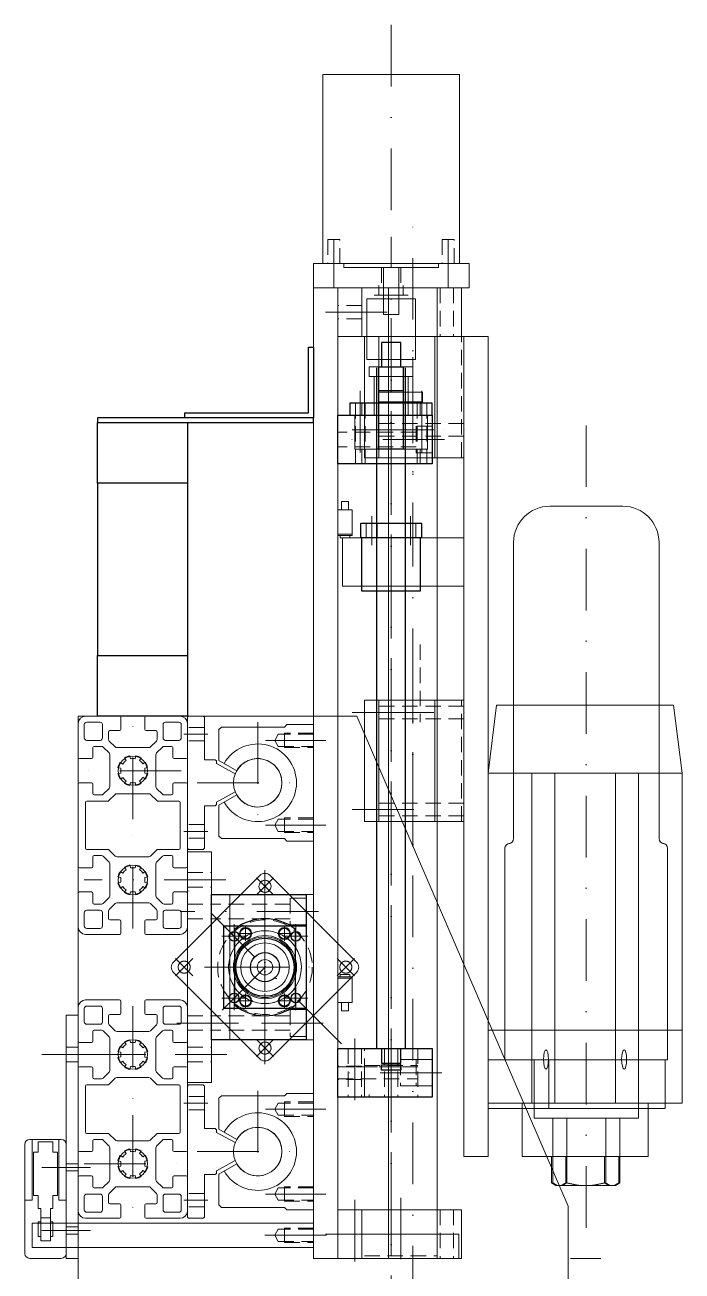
# Model space of a CAD drawing. Header units: millimetres. Extents: x -538 to 5863, y -404 to 2062.
# Drawn here: x 944 to 1215, y 1548 to 2062 of the extents above; entities that cross this region are included whole.
import ezdxf

# ---------------------------------------------------------------- set-up
doc = ezdxf.new("R2010")
doc.units = ezdxf.units.MM
doc.linetypes.add('DASHDOTX2', pattern=[50.8, 25.4, -12.7, 0, -12.7])
doc.linetypes.add('DASHED2', pattern=[9.525, 6.35, -3.175])
doc.layers.get('0').update_dxf_attribs({"linetype": 'CONTINUOUS', "lineweight": 0, "true_color": 0xffffff})
for name, color, linetype, lineweight, true_color in [('ACCOUPLEMENT', 8, 'CONTINUOUS', 0, 0x7f7f7f), ('ALU_CURSEUR_X', 7, 'CONTINUOUS', 0, 0x000000), ('ALU_CURSEUR_Z', 7, 'CONTINUOUS', 0, 0x000000), ('ALU_SUP_PAL', 7, 'CONTINUOUS', 0, 0x000000), ('ALU_X_A', 7, 'CONTINUOUS', 0, 0x000000), ('ALU_X_B', 7, 'CONTINUOUS', 0, 0x000000), ('ALU_Y', 7, 'CONTINUOUS', 0, 0x000000), ('ALU_Z_B', 7, 'CONTINUOUS', 0, 0x000000), ('ALU_Z_F', 7, 'CONTINUOUS', 0, 0x000000), ('ARBRE_DE_GUIDAGE', 4, 'CONTINUOUS', 0, 0x00ffff), ('ARBRE_DE_GUIDAGE_SUR_RAIL_1000', 4, 'CONTINUOUS', 0, 0x00ffff), ('axe', 1, 'DASHDOTX2', 0, 0xff0000), ('BAGUE', 9, 'CONTINUOUS', 0, 0xc0c0c0), ('BF10', 5, 'CONTINUOUS', 25, 0x0000ff), ('BK10', 5, 'CONTINUOUS', 25, 0x0000ff), ('BROCHE', 4, 'CONTINUOUS', 0, 0x00ffff), ('cacher', 3, 'DASHED2', 0, 0x00ff00), ('CHAINE', 2, 'CONTINUOUS', 25, 0xffff00), ('ECROU_KM0', 7, 'CONTINUOUS', 0, 0x000000), ('ECROU_RM1204', 11, 'CONTINUOUS', 25, 0xff557f), ('EQUER_CHAINE', 7, 'CONTINUOUS', 25, 0x000000), ('MEMA_23', 7, 'CONTINUOUS', 0, 0x000000), ('motor', 4, 'CONTINUOUS', 0, 0x00ffff), ('PALIER_DOUILLE_20', 7, 'CONTINUOUS', 0, 0x000000), ('PALIER_DOUILLE_OUVERT_20', 7, 'CONTINUOUS', 0, 0x000000), ('PROFILE_ALU_45x90S', 7, 'CONTINUOUS', 0, 0x000000), ('ROULEMENT', 5, 'CONTINUOUS', 0, 0x0000ff), ('SUPP_BROCHE', 7, 'CONTINUOUS', 0, 0x000000), ('SUPPORT_ARBRE_20', 7, 'CONTINUOUS', 0, 0x000000), ('SWITCH', 7, 'CONTINUOUS', 0, 0x000000), ('VIS_A_BILLES', 2, 'CONTINUOUS', 25, 0xffff00)]:
    doc.layers.add(name, color=color, linetype=linetype, lineweight=lineweight, true_color=true_color)

msp = doc.modelspace()

# ---------------------------------------------------------------- linework, layer by layer
for p, q in [((1090, 1910.5), (1108, 1910.5)), ((1090, 1906.5), (1090, 1910.5)), ((1108, 1906.5), (1090, 1906.5)), ((1108, 1910.5), (1108, 1906.5)), ((1135, 1719.21), (1135, 1731.21)), ((1169, 1583.5), (1181, 1583.5))]:
    msp.add_line(p, q)
at = {"layer": 'ACCOUPLEMENT'}
for p, q in [((1085, 1949), (1105, 1949)), ((1085, 1924), (1085, 1949)), ((1105, 1949), (1105, 1924)), ((1105, 1924), (1085, 1924))]:
    msp.add_line(p, q, dxfattribs=at)
msp.add_circle((1043, 1673.5), 10, dxfattribs=at)
at = {"layer": 'ALU_CURSEUR_X'}
for p, q in [((1028.5, 1643.5), (1028.5, 1703.5)), ((1028.5, 1703.5), (1063, 1703.5)), ((1063, 1703.5), (1063, 1643.5)), ((1063, 1643.5), (1028.5, 1643.5))]:
    msp.add_line(p, q, dxfattribs=at)
for centre, radius in [((1035, 1687.36), 2.5), ((1051, 1687.36), 2.5), ((1043, 1673.5), 12.5), ((1035, 1659.64), 2.5), ((1051, 1659.64), 2.5)]:
    msp.add_circle(centre, radius, dxfattribs=at)
at = {"layer": 'ALU_CURSEUR_Z'}
for p, q in [((1125, 1850.5), (1075, 1850.5)), ((1075, 1850.5), (1075, 1830.5)), ((1125, 1830.5), (1125, 1850.5)), ((1075, 1830.5), (1125, 1830.5))]:
    msp.add_line(p, q, dxfattribs=at)
at = {"layer": 'ALU_SUP_PAL'}
for p, q in [((1011, 1721), (1021, 1721)), ((1011, 1626), (1011, 1721)), ((1021, 1721), (1021, 1626)), ((1021, 1626), (1011, 1626))]:
    msp.add_line(p, q, dxfattribs=at)
at = {"layer": 'ALU_X_A'}
for p, q in [((1063, 1953.5), (1073, 1953.5)), ((1063, 1553.5), (1063, 1953.5)), ((1073, 1953.5), (1073, 1553.5)), ((1135, 1733.5), (1135, 1733.5)), ((947, 1568), (1063, 1568)), ((947, 1558), (947, 1568)), ((1063, 1568), (1063, 1558)), ((1063, 1558), (947, 1558)), ((1073, 1553.5), (1063, 1553.5))]:
    msp.add_line(p, q, dxfattribs=at)
at = {"layer": 'ALU_X_B'}
for p, q in [((1063, 1963.5), (1127.2, 1963.5)), ((1063, 1953.5), (1063, 1963.5)), ((1127.2, 1963.5), (1127.2, 1953.5)), ((1127.2, 1953.5), (1063, 1953.5))]:
    msp.add_line(p, q, dxfattribs=at)
at = {"layer": 'ALU_Y'}
for p, q in [((1080.91, 1777), (966, 1777)), ((966, 1475.26), (966, 1777)), ((1168, 1575), (1080.91, 1777)), ((961, 1653.75), (966, 1653.75)), ((961, 1553.5), (961, 1653.75)), ((966, 1653.75), (966, 1553.5)), ((1168, 1470.63), (1168, 1575)), ((966, 1553.5), (961, 1553.5))]:
    msp.add_line(p, q, dxfattribs=at)
for centre, radius in [((988.5, 1754.5), 6), ((988.5, 1709.5), 6), ((1043, 1706.83), 2.5), ((1043, 1673.5), 13), ((1009.67, 1673.5), 2.5), ((1076.33, 1673.5), 2.5), ((988.5, 1637.5), 6), ((1043, 1640.17), 2.5), ((988.5, 1592.5), 6)]:
    msp.add_circle(centre, radius, dxfattribs=at)
at = {"layer": 'ALU_Z_B'}
for p, q in [((1125, 1933.5), (1135, 1933.5)), ((1125, 1595.5), (1125, 1933.5)), ((1135, 1933.5), (1135, 1595.5)), ((1135, 1595.5), (1125, 1595.5))]:
    msp.add_line(p, q, dxfattribs=at)
at = {"layer": 'ALU_Z_F'}
for p, q in [((1073, 1563.5), (1123, 1563.5)), ((1073, 1553.5), (1073, 1563.5)), ((1123, 1563.5), (1123, 1553.5)), ((1123, 1553.5), (1073, 1553.5))]:
    msp.add_line(p, q, dxfattribs=at)
at = {"layer": 'ARBRE_DE_GUIDAGE'}
for p, q in [((1094, 1953.5), (1114, 1953.5)), ((1094, 1553.5), (1094, 1953.5)), ((1114, 1953.5), (1114, 1553.5)), ((1094, 1553.5), (1114, 1553.5))]:
    msp.add_line(p, q, dxfattribs=at)
at = {"layer": 'ARBRE_DE_GUIDAGE_SUR_RAIL_1000'}
for p, q in [((1011.5, 1777), (1011, 1776.5)), ((1011, 1776.5), (1011, 1722.5)), ((1017.5, 1777), (1011.5, 1777)), ((1017.5, 1777), (1018, 1776.5)), ((1018, 1759), (1018, 1776.5)), ((1018, 1759), (1022.5, 1759)), ((1022.5, 1759), (1023, 1758.5)), ((1023, 1758.5), (1023, 1757.43)), ((1023, 1757.43), (1030.7, 1753.18)), ((1023, 1741.57), (1030.7, 1745.82)), ((1023, 1740.5), (1023, 1741.57)), ((1018, 1740), (1022.5, 1740)), ((1018, 1740), (1018, 1722.5)), ((1022.5, 1740), (1023, 1740.5)), ((1011.5, 1722), (1011, 1722.5)), ((1017.5, 1722), (1011.5, 1722)), ((1017.5, 1722), (1018, 1722.5)), ((1011.5, 1625), (1011, 1624.5)), ((1011, 1624.5), (1011, 1570.5)), ((1017.5, 1625), (1011.5, 1625)), ((1017.5, 1625), (1018, 1624.5)), ((1018, 1607), (1018, 1624.5)), ((1018, 1607), (1022.5, 1607)), ((1022.5, 1607), (1023, 1606.5)), ((1023, 1606.5), (1023, 1605.43)), ((1023, 1605.43), (1030.7, 1601.18)), ((1023, 1589.57), (1030.7, 1593.82)), ((1018, 1588), (1022.5, 1588)), ((1018, 1588), (1018, 1570.5)), ((1022.5, 1588), (1023, 1588.5)), ((1023, 1588.5), (1023, 1589.57)), ((1011.5, 1570), (1011, 1570.5)), ((1017.5, 1570), (1011.5, 1570)), ((1017.5, 1570), (1018, 1570.5))]:
    msp.add_line(p, q, dxfattribs=at)
for centre in [(1040, 1749.5), (1040, 1597.5)]:
    msp.add_circle(centre, 10, dxfattribs=at)
at = {"layer": 'axe'}
for p, q in [((1095, 2061.88), (1095, 1969.02)), ((1104, 1533.2), (1104, 1982.5)), ((1071.43, 1973.5), (1071.43, 1953.5)), ((1095, 1554.5), (1095, 1974.5)), ((1118.57, 1973.5), (1118.57, 1953.5)), ((1068, 1943.5), (1098, 1943.5)), ((1095, 1521), (1095, 1941)), ((1104, 1925), (1104, 1895)), ((1082.27, 1911), (1082.27, 1876)), ((1082.27, 1911), (1082.27, 1876)), ((1107.73, 1911), (1107.73, 1876)), ((1107.73, 1911), (1107.73, 1876)), ((1104, 1839.57), (1104, 1907.99)), ((1175.5, 1896.84), (1175.5, 1553.5)), ((1117, 1891), (1068, 1891)), ((1117, 1891), (1068, 1891)), ((1117, 1891), (1068, 1891)), ((1117, 1891), (1068, 1891)), ((1079, 1895), (1129, 1895)), ((1087.25, 1895), (1127.25, 1895)), ((1087, 1859.37), (1087, 1847.51)), ((1103, 1859.37), (1103, 1847.51)), ((1104, 1723.07), (1104, 1791.49)), ((1079, 1778.5), (1129, 1778.5)), ((1087.25, 1778.5), (1127.25, 1778.5)), ((988.5, 1734.5), (988.5, 1774.5)), ((1040, 1774.5), (1040, 1724.5)), ((1009.5, 1769.5), (1019.5, 1769.5)), ((1068.06, 1767), (1043.19, 1767)), ((1008.5, 1754.5), (968.5, 1754.5)), ((1015, 1749.5), (1065, 1749.5)), ((1079, 1738.5), (1129, 1738.5)), ((1068.06, 1732), (1043.19, 1732)), ((988.5, 1689.5), (988.5, 1729.5)), ((1009.5, 1729.5), (1019.5, 1729.5)), ((1043, 1633.5), (1043, 1713.5)), ((1043, 1713.5), (1043, 1633.5)), ((1026.79, 1709.5), (968.5, 1709.5)), ((1006, 1709.5), (1026, 1709.5)), ((1074.56, 1641.94), (1009.13, 1707.37)), ((1046.54, 1703.3), (1039.46, 1710.37)), ((1039.46, 1703.3), (1046.54, 1710.37)), ((1065, 1696.5), (1008.08, 1696.5)), ((1043, 1698.5), (1043, 1648.5)), ((1043, 1698.5), (1043, 1648.5)), ((1025.32, 1655.82), (1060.68, 1691.18)), ((1030.27, 1691.23), (1030.27, 1681.23)), ((1035, 1684.36), (1035, 1690.36)), ((1035, 1684.36), (1035, 1690.36)), ((1043, 1693.5), (1043, 1653.5)), ((1051, 1684.36), (1051, 1690.36)), ((1051, 1684.36), (1051, 1690.36)), ((1055.73, 1691.23), (1055.73, 1681.23)), ((1025.27, 1686.23), (1035.27, 1686.23)), ((1032, 1687.36), (1038, 1687.36)), ((1032, 1687.36), (1038, 1687.36)), ((1048, 1687.36), (1054, 1687.36)), ((1048, 1687.36), (1054, 1687.36)), ((1050.73, 1686.23), (1060.73, 1686.23)), ((1043, 1663.5), (1043, 1683.5)), ((1043, 1683.5), (1043, 1663.5)), ((1013.2, 1669.96), (1006.13, 1677.04)), ((1006.13, 1669.96), (1013.2, 1677.04)), ((1079.87, 1669.96), (1072.8, 1677.04)), ((1072.8, 1669.96), (1079.87, 1677.04)), ((1018, 1673.5), (1068, 1673.5)), ((1023, 1673.5), (1063, 1673.5)), ((1033, 1673.5), (1053, 1673.5)), ((1033, 1673.5), (1053, 1673.5)), ((1030.27, 1665.77), (1030.27, 1655.77)), ((1055.73, 1665.77), (1055.73, 1655.77)), ((1025.27, 1660.77), (1035.27, 1660.77)), ((1032, 1659.64), (1038, 1659.64)), ((1032, 1659.64), (1038, 1659.64)), ((1035, 1656.64), (1035, 1662.64)), ((1035, 1656.64), (1035, 1662.64)), ((1048, 1659.64), (1054, 1659.64)), ((1048, 1659.64), (1054, 1659.64)), ((1050.73, 1660.77), (1060.73, 1660.77)), ((1051, 1656.64), (1051, 1662.64)), ((1051, 1656.64), (1051, 1662.64)), ((988.5, 1657.5), (988.5, 1617.5)), ((1006.68, 1650.5), (1065, 1650.5)), ((1067, 1650.5), (1018, 1650.5)), ((1046.54, 1636.63), (1039.46, 1643.7)), ((1039.46, 1636.63), (1046.54, 1643.7)), ((1080, 1644.12), (1080, 1616.14)), ((951, 1637.5), (971, 1637.5)), ((968.5, 1637.5), (1027.27, 1637.5)), ((1006, 1637.5), (1026, 1637.5)), ((1115.9, 1630), (1067.46, 1630)), ((1040, 1622.5), (1040, 1572.5)), ((1009.5, 1617.5), (1019.5, 1617.5)), ((1068.06, 1615), (1043.19, 1615)), ((988.5, 1612.5), (988.5, 1572.5)), ((1015, 1597.5), (1065, 1597.5)), ((968.5, 1592.5), (1008.5, 1592.5)), ((951, 1591), (971, 1591)), ((1009.5, 1577.5), (1019.5, 1577.5)), ((1068.06, 1580), (1043.19, 1580)), ((1080, 1577.62), (1080, 1549.64)), ((1099, 1578.5), (1099, 1548.5)), ((951, 1565), (971, 1565)), ((1043, 1563), (1083, 1563)), ((1068.06, 1563), (1043.19, 1563)), ((1115.9, 1563.5), (1067.46, 1563.5)), ((1068, 1563.5), (1098, 1563.5))]:
    msp.add_line(p, q, dxfattribs=at)
at = {"layer": 'BAGUE'}
for p, q in [((1088, 1950.5), (1102, 1950.5)), ((1088, 1901), (1088, 1917)), ((1102, 1917), (1102, 1901)), ((1102, 1901), (1088, 1901))]:
    msp.add_line(p, q, dxfattribs=at)
at = {"layer": 'BF10'}
for p, q in [((1073, 1620), (1073, 1640)), ((1073, 1640), (1112, 1640)), ((1112, 1640), (1112, 1620)), ((1112, 1620), (1073, 1620))]:
    msp.add_line(p, q, dxfattribs=at)
at = {"layer": 'BK10'}
for p, q in [((1078, 1906), (1078, 1901)), ((1112, 1906), (1078, 1906)), ((1112, 1901), (1112, 1906)), ((1073, 1881), (1073, 1901)), ((1073, 1901), (1112, 1901)), ((1078, 1901), (1112, 1901)), ((1112, 1901), (1112, 1881)), ((1112, 1881), (1073, 1881)), ((1021, 1643.5), (1021, 1703.5)), ((1021, 1703.5), (1060, 1703.5)), ((1060, 1703.5), (1060, 1643.5)), ((1026, 1656.5), (1026, 1690.5)), ((1026, 1690.5), (1060, 1690.5)), ((1060, 1690.5), (1060, 1656.5)), ((1060, 1656.5), (1026, 1656.5)), ((1060, 1643.5), (1021, 1643.5))]:
    msp.add_line(p, q, dxfattribs=at)
for centre, radius in [((1030.27, 1686.23), 2), ((1043, 1673.5), 12), ((1055.73, 1686.23), 2), ((1030.27, 1660.77), 2), ((1055.73, 1660.77), 2)]:
    msp.add_circle(centre, radius, dxfattribs=at)
at = {"layer": 'BROCHE'}
for p, q in [((1160.5, 1863.5), (1190.5, 1863.5)), ((1145.5, 1726.5), (1145.5, 1848.5)), ((1205.5, 1848.5), (1205.5, 1726.5)), ((1141.95, 1635.3), (1141.95, 1722.5)), ((1143.95, 1724.5), (1143.5, 1724.5)), ((1207.5, 1724.5), (1207.05, 1724.5)), ((1209.05, 1722.5), (1209.05, 1635.3)), ((1209.05, 1635.3), (1141.95, 1635.3)), ((1154, 1635.3), (1197, 1635.3)), ((1154, 1611.3), (1154, 1635.3)), ((1197, 1635.3), (1197, 1611.3)), ((1197, 1611.3), (1154, 1611.3)), ((1161.64, 1611.3), (1161.64, 1584.67)), ((1167.5, 1611.3), (1167.5, 1584.67)), ((1183.5, 1611.3), (1183.5, 1584.67)), ((1189.36, 1584.67), (1189.36, 1611.3)), ((1161.64, 1584.67), (1163.5, 1583.5)), ((1163.5, 1583.5), (1187.5, 1583.5)), ((1187.5, 1583.5), (1189.36, 1584.67)), ((1169.5, 1553.5), (1181.5, 1553.5))]:
    msp.add_line(p, q, dxfattribs=at)
for centre, radius, start, end in [((1160.5, 1848.5), 15, 90, 180), ((1190.5, 1848.5), 15, 0, 90), ((1143.5, 1726.5), 2, 270, 0), ((1207.5, 1726.5), 2, 180, 270), ((1143.95, 1722.5), 2, 90, 180), ((1207.05, 1722.5), 2, 0, 90), ((1164.57, 1587.76), 4.26, 226.5213, 313.4787), ((1175.5, 1611.49), 27.99, 253.3926, 286.6074), ((1186.43, 1587.76), 4.26, 226.5213, 313.4787)]:
    msp.add_arc(centre, radius, start, end, dxfattribs=at)
at = {"layer": 'cacher'}
for p, q in [((1073.93, 1973.5), (1068.93, 1973.5)), ((1068.93, 1973.5), (1068.93, 1963.5)), ((1073.93, 1963.5), (1073.93, 1973.5)), ((1121.07, 1973.5), (1116.07, 1973.5)), ((1116.07, 1973.5), (1116.07, 1963.5)), ((1121.07, 1963.5), (1121.07, 1973.5)), ((1075.5, 1963.5), (1075.5, 1961.9)), ((1114.5, 1961.9), (1114.5, 1963.5)), ((1075.5, 1961.9), (1114.5, 1961.9)), ((1091, 1961.9), (1091, 1953.5)), ((1099, 1961.9), (1099, 1953.5)), ((1090, 1954.5), (1090, 1950.5)), ((1090, 1954.5), (1090, 1950.5)), ((1100, 1954.5), (1100, 1950.5)), ((1100, 1954.5), (1100, 1950.5)), ((1114, 1953.5), (1114, 1933.5)), ((1115.25, 1953.5), (1115.25, 1933.5)), ((1120.75, 1953.5), (1120.75, 1933.5)), ((1083, 1946.25), (1073, 1946.25)), ((1083, 1940.75), (1073, 1940.75)), ((1114, 1883.5), (1114, 1933.5)), ((1124, 1883.5), (1124, 1933.5)), ((1090, 1917), (1090, 1901)), ((1090, 1917), (1090, 1901)), ((1094, 1920), (1094, 1900)), ((1100, 1917), (1100, 1901)), ((1100, 1917), (1100, 1901)), ((1080.27, 1906), (1080.27, 1881)), ((1083, 1906), (1083, 1901)), ((1084.27, 1906), (1084.27, 1881)), ((1105.73, 1906), (1105.73, 1881)), ((1107, 1906), (1107, 1901)), ((1109.73, 1906), (1109.73, 1881)), ((1080, 1887), (1080, 1901)), ((1110, 1901), (1110, 1887)), ((1125, 1897.6), (1090, 1897.6)), ((1094, 1850), (1094, 1900)), ((1112, 1896.5), (1105.4, 1896.5)), ((1105.4, 1896.5), (1105.4, 1885.5)), ((1105.4, 1894), (1073, 1894)), ((1125, 1892.4), (1090, 1892.4)), ((1114, 1893.5), (1114, 1886.5)), ((1105.4, 1888), (1073, 1888)), ((1110, 1887), (1080, 1887)), ((1083, 1887), (1083, 1881)), ((1105.4, 1885.5), (1112, 1885.5)), ((1107, 1887), (1107, 1881)), ((1114, 1886.5), (1114, 1879.5)), ((1084.75, 1856.5), (1084.75, 1850.5)), ((1089.25, 1856.5), (1089.25, 1850.5)), ((1100.75, 1856.5), (1100.75, 1850.5)), ((1105.25, 1856.5), (1105.25, 1850.5)), ((1107, 1806.5), (1107, 1774.5)), ((1094, 1733.5), (1094, 1783.5)), ((1114, 1733.5), (1114, 1783.5)), ((1124, 1733.5), (1124, 1783.5)), ((1125, 1781.1), (1090, 1781.1)), ((1018, 1772.25), (1011, 1772.25)), ((1125, 1775.9), (1090, 1775.9)), ((1048.5, 1769.5), (1047.06, 1767)), ((1047.06, 1767), (1048.5, 1764.5)), ((1063, 1769.5), (1048.5, 1769.5)), ((1063, 1770), (1051, 1770)), ((1051, 1770), (1051, 1764)), ((1018, 1766.75), (1011, 1766.75)), ((1048.5, 1764.5), (1063, 1764.5)), ((1051, 1764), (1063, 1764)), ((1125, 1741.1), (1090, 1741.1)), ((1018, 1732.25), (1011, 1732.25)), ((1048.5, 1734.5), (1047.06, 1732)), ((1047.06, 1732), (1048.5, 1729.5)), ((1063, 1734.5), (1048.5, 1734.5)), ((1063, 1735), (1051, 1735)), ((1051, 1735), (1051, 1729)), ((1125, 1735.9), (1090, 1735.9)), ((1018, 1726.75), (1011, 1726.75)), ((1048.5, 1729.5), (1063, 1729.5)), ((1051, 1729), (1063, 1729)), ((1011, 1712.5), (1021, 1712.5)), ((1011, 1706.5), (1021, 1706.5)), ((1060, 1702), (1053.4, 1702)), ((1053.4, 1702), (1053.4, 1691)), ((1011, 1699.5), (1021, 1699.5)), ((1053.4, 1699.5), (1021, 1699.5)), ((1011, 1693.5), (1021, 1693.5)), ((1053.4, 1693.5), (1021, 1693.5)), ((1053.4, 1691), (1060, 1691)), ((1060, 1656), (1053.4, 1656)), ((1053.4, 1656), (1053.4, 1645)), ((1011, 1653.5), (1021, 1653.5)), ((1053.4, 1653.5), (1021, 1653.5)), ((1011, 1647.5), (1021, 1647.5)), ((1053.4, 1647.5), (1021, 1647.5)), ((1053.4, 1645), (1060, 1645)), ((961, 1640.5), (966, 1640.5)), ((1011, 1640.5), (1021, 1640.5)), ((1077.25, 1640), (1077.25, 1620)), ((1077.25, 1640), (1077.25, 1620)), ((1082.75, 1640), (1082.75, 1620)), ((1082.75, 1640), (1082.75, 1620)), ((1084, 1620), (1084, 1640)), ((1084, 1620), (1084, 1640)), ((1092.25, 1640), (1092.25, 1620)), ((1092.25, 1640), (1092.25, 1620)), ((1094, 1640), (1094, 1620)), ((1097.75, 1640), (1097.75, 1620)), ((1097.75, 1640), (1097.75, 1620)), ((1106, 1640), (1106, 1620)), ((961, 1634.5), (966, 1634.5)), ((1011, 1634.5), (1021, 1634.5)), ((1105.5, 1635.4), (1098.9, 1635.4)), ((1098.9, 1635.4), (1098.9, 1624.6)), ((1112, 1635.4), (1105.4, 1635.4)), ((1105.4, 1635.4), (1105.4, 1624.6)), ((1083, 1632.75), (1073, 1632.75)), ((1098.9, 1632.5), (1073, 1632.5)), ((1106, 1632.5), (1073, 1632.5)), ((1084, 1633), (1106, 1633)), ((1084, 1633), (1106, 1633)), ((1084, 1630), (1084, 1621)), ((1073, 1627.5), (1098.9, 1627.5)), ((1073, 1627.5), (1106, 1627.5)), ((1083, 1627.25), (1073, 1627.25)), ((1098.9, 1624.6), (1105.5, 1624.6)), ((1105.4, 1624.6), (1112, 1624.6)), ((1018, 1620.25), (1011, 1620.25)), ((1063, 1618), (1051, 1618)), ((1051, 1618), (1051, 1612)), ((1086, 1621), (1086, 1620)), ((1112, 1621), (1112, 1620)), ((1018, 1614.75), (1011, 1614.75)), ((1048.5, 1617.5), (1047.06, 1615)), ((1047.06, 1615), (1048.5, 1612.5)), ((1063, 1617.5), (1048.5, 1617.5)), ((1048.5, 1612.5), (1063, 1612.5)), ((1051, 1612), (1063, 1612)), ((961, 1592.5), (966, 1592.5)), ((961, 1589.5), (966, 1589.5)), ((1048.5, 1582.5), (1047.06, 1580)), ((1063, 1582.5), (1048.5, 1582.5)), ((1063, 1583), (1051, 1583)), ((1051, 1583), (1051, 1577)), ((1018, 1580.25), (1011, 1580.25)), ((1047.06, 1580), (1048.5, 1577.5)), ((1048.5, 1577.5), (1063, 1577.5)), ((1051, 1577), (1063, 1577)), ((1018, 1574.75), (1011, 1574.75)), ((1114, 1573.5), (1114, 1553.5)), ((1115.25, 1573.5), (1115.25, 1553.5)), ((1120.75, 1573.5), (1120.75, 1553.5)), ((961, 1566.5), (966, 1566.5)), ((961, 1563.5), (966, 1563.5)), ((1048.5, 1565.5), (1047.06, 1563)), ((1047.06, 1563), (1048.5, 1560.5)), ((1063, 1565.5), (1048.5, 1565.5)), ((1063, 1566), (1051, 1566)), ((1051, 1566), (1051, 1560)), ((1114, 1554.5), (1114, 1563.5)), ((1048.5, 1560.5), (1063, 1560.5)), ((1051, 1560), (1063, 1560)), ((1084, 1554.5), (1114, 1554.5))]:
    msp.add_line(p, q, dxfattribs=at)
for centre, radius in [((1043, 1706.83), 2.5), ((1043, 1673.5), 19.5), ((1043, 1673.5), 15), ((1009.67, 1673.5), 2.5), ((1076.33, 1673.5), 2.5), ((1043, 1640.17), 2.5)]:
    msp.add_circle(centre, radius, dxfattribs=at)
at = {"layer": 'CHAINE'}
for p, q in [((974, 1898), (1011, 1898)), ((974, 1873), (974, 1898)), ((1011, 1898), (1011, 1873)), ((1011, 1873), (974, 1873)), ((974, 1873), (974, 1802)), ((1011, 1873), (1011, 1802)), ((974, 1802), (1011, 1802)), ((974, 1777), (974, 1802)), ((1011, 1802), (1011, 1777)), ((1011, 1777), (974, 1777))]:
    msp.add_line(p, q, dxfattribs=at)
at = {"layer": 'ECROU_KM0'}
for p, q in [((1104, 1954.5), (1104, 1950.5)), ((1086, 1917), (1086, 1921)), ((1086, 1921), (1104, 1921)), ((1104, 1917), (1086, 1917))]:
    msp.add_line(p, q, dxfattribs=at)
at = {"layer": 'ECROU_RM1204'}
for p, q in [((1082.5, 1850.5), (1082.5, 1856.5)), ((1082.5, 1856.5), (1107.5, 1856.5)), ((1107.5, 1856.5), (1107.5, 1850.5)), ((1107.5, 1850.5), (1082.5, 1850.5)), ((1083, 1828.5), (1083, 1850.5)), ((1107, 1850.5), (1107, 1828.5)), ((1107, 1828.5), (1083, 1828.5)), ((1030.5, 1657.89), (1030.5, 1689.11)), ((1055.5, 1689.11), (1055.5, 1657.89))]:
    msp.add_line(p, q, dxfattribs=at)
for centre, radius in [((1043, 1673.5), 12), ((1035, 1687.36), 2.25), ((1051, 1687.36), 2.25), ((1043, 1673.5), 6), ((1035, 1659.64), 2.25), ((1051, 1659.64), 2.25)]:
    msp.add_circle(centre, radius, dxfattribs=at)
for start, end in [(51.3178, 128.6822), (231.3178, 308.6822)]:
    msp.add_arc((1043, 1673.5), 20, start, end, dxfattribs=at)
at = {"layer": 'EQUER_CHAINE'}
for p, q in [((1061, 1902), (1061, 1929)), ((1061, 1929), (1063, 1929)), ((1063, 1929), (1063, 1900)), ((1010, 1900), (1010, 1902)), ((1010, 1902), (1061, 1902)), ((1063, 1900), (974, 1900)), ((974, 1900), (974, 1898)), ((974, 1898), (1063, 1898)), ((1063, 1900), (1010, 1900)), ((1063, 1898), (1063, 1900))]:
    msp.add_line(p, q, dxfattribs=at)
at = {"layer": 'MEMA_23'}
for p, q in [((1066.8, 1963.5), (1066.8, 2041.5)), ((1066.8, 2041.5), (1123.2, 2041.5)), ((1123.2, 2041.5), (1123.2, 1963.5)), ((1123.2, 1963.5), (1066.8, 1963.5)), ((1075.5, 1961.9), (1075.5, 1963.5)), ((1075.5, 1963.5), (1114.5, 1963.5)), ((1114.5, 1963.5), (1114.5, 1961.9)), ((1114.5, 1961.9), (1075.5, 1961.9)), ((1091.82, 1942.5), (1091.82, 1961.9)), ((1098.17, 1961.9), (1098.17, 1942.5)), ((1098.17, 1942.5), (1091.82, 1942.5)), ((1005.24, 1675.62), (1040.88, 1711.26)), ((1045.12, 1711.26), (1080.76, 1675.62)), ((1040.88, 1635.74), (1005.24, 1671.38)), ((1080.76, 1671.38), (1045.12, 1635.74))]:
    msp.add_line(p, q, dxfattribs=at)
msp.add_circle((1043, 1673.5), 3.17, dxfattribs=at)
for centre, start, end in [((1043, 1709.14), 45, 135), ((1007.36, 1673.5), 135, 225), ((1078.64, 1673.5), 315, 45), ((1043, 1637.86), 225, 315)]:
    msp.add_arc(centre, 3, start, end, dxfattribs=at)
at = {"layer": 'motor'}
for p, q in [((1135, 1753.5), (1138.5, 1781.5)), ((1138.5, 1781.5), (1211.5, 1781.5)), ((1211.5, 1781.5), (1215, 1753.5)), ((1135, 1647.5), (1135, 1753.5)), ((1135, 1753.5), (1215, 1753.5)), ((1153, 1617.5), (1153, 1753.5)), ((1162.5, 1617.5), (1162.5, 1753.5)), ((1187.5, 1617.5), (1187.5, 1753.5)), ((1197, 1617.5), (1197, 1753.5)), ((1215, 1753.5), (1215, 1647.5)), ((1135, 1617.5), (1135, 1647.5)), ((1135, 1647.5), (1215, 1647.5)), ((1215, 1647.5), (1215, 1617.5)), ((1135, 1617.5), (1215, 1617.5)), ((1149, 1617.5), (1149, 1595.5)), ((1201, 1595.5), (1201, 1617.5)), ((1149, 1595.5), (1201, 1595.5)), ((1161.14, 1595.5), (1161.14, 1584.67)), ((1167, 1595.5), (1167, 1584.67)), ((1183, 1595.5), (1183, 1584.67)), ((1188.86, 1584.67), (1188.86, 1595.5)), ((1161.14, 1584.67), (1163, 1583.5)), ((1163, 1583.5), (1187, 1583.5)), ((1187, 1583.5), (1188.86, 1584.67)), ((1169, 1553.5), (1181, 1553.5))]:
    msp.add_line(p, q, dxfattribs=at)
for centre, radius, start, end in [((1164.07, 1587.76), 4.26, 226.5213, 313.4787), ((1175, 1611.49), 27.99, 253.3926, 286.6074), ((1185.93, 1587.76), 4.26, 226.5213, 313.4787)]:
    msp.add_arc(centre, radius, start, end, dxfattribs=at)
for centre in [(1158.89, 1635.5), (1191.11, 1635.5)]:
    msp.add_ellipse(centre, major_axis=(0, 4), ratio=0.25817, dxfattribs=at)
at = {"layer": 'PALIER_DOUILLE_20'}
for p, q in [((1125, 1933.5), (1084, 1933.5)), ((1084, 1933.5), (1084, 1883.5)), ((1090, 1883.5), (1090, 1933.5)), ((1113, 1883.5), (1113, 1933.5)), ((1114, 1883.5), (1114, 1933.5)), ((1125, 1883.5), (1125, 1933.5)), ((1084, 1883.5), (1125, 1883.5)), ((1125, 1783.5), (1084, 1783.5)), ((1084, 1783.5), (1084, 1733.5)), ((1090, 1733.5), (1090, 1783.5)), ((1113, 1733.5), (1113, 1783.5)), ((1114, 1733.5), (1114, 1783.5)), ((1125, 1733.5), (1125, 1783.5)), ((1084, 1733.5), (1125, 1733.5))]:
    msp.add_line(p, q, dxfattribs=at)
at = {"layer": 'PALIER_DOUILLE_OUVERT_20'}
for p, q in [((1024, 1771.5), (1025, 1772.5)), ((1025, 1772.5), (1051, 1772.5)), ((1051, 1772.5), (1052, 1773.5)), ((1052, 1773.5), (1063, 1773.5)), ((1063, 1773.5), (1063, 1725.5)), ((1024, 1758.74), (1024, 1771.5)), ((1031.34, 1754.5), (1024, 1758.74)), ((1031.34, 1744.5), (1024, 1740.26)), ((1024, 1727.5), (1024, 1740.26)), ((1024, 1727.5), (1025, 1726.5)), ((1051, 1726.5), (1025, 1726.5)), ((1052, 1725.5), (1051, 1726.5)), ((1063, 1725.5), (1052, 1725.5)), ((1024, 1619.5), (1025, 1620.5)), ((1024, 1606.74), (1024, 1619.5)), ((1025, 1620.5), (1051, 1620.5)), ((1051, 1620.5), (1052, 1621.5)), ((1052, 1621.5), (1063, 1621.5)), ((1063, 1621.5), (1063, 1573.5)), ((1031.34, 1602.5), (1024, 1606.74)), ((1031.34, 1592.5), (1024, 1588.26)), ((1024, 1575.5), (1024, 1588.26)), ((1024, 1575.5), (1025, 1574.5)), ((1051, 1574.5), (1025, 1574.5)), ((1052, 1573.5), (1051, 1574.5)), ((1063, 1573.5), (1052, 1573.5))]:
    msp.add_line(p, q, dxfattribs=at)
for centre, radius in [((1040, 1749.5), 16), ((1040, 1749.5), 10), ((1040, 1597.5), 16), ((1040, 1597.5), 10)]:
    msp.add_arc(centre, radius, 210, 150, dxfattribs=at)
at = {"layer": 'PROFILE_ALU_45x90S'}
for p, q in [((966, 1774), (966, 1760)), ((968.5, 1773.5), (968.5, 1768)), ((983, 1777), (969, 1777)), ((975, 1774.5), (969.5, 1774.5)), ((976, 1768), (976, 1773.5)), ((983.5, 1776.5), (983.5, 1771.5)), ((993.5, 1776.5), (993.5, 1771.5)), ((994, 1777), (1008, 1777)), ((1001, 1768), (1001, 1773.5)), ((1002, 1774.5), (1007.5, 1774.5)), ((1008.5, 1773.5), (1008.5, 1768)), ((1011, 1774), (1011, 1760)), ((969.5, 1767), (975, 1767)), ((978.5, 1770.5), (978.5, 1767.41)), ((983, 1771), (979, 1771)), ((994, 1771), (998, 1771)), ((998.5, 1770.5), (998.5, 1767.41)), ((1007.5, 1767), (1002, 1767)), ((972, 1764), (972, 1760)), ((972.5, 1764.5), (975.59, 1764.5)), ((976.29, 1764.21), (978.71, 1761.79)), ((978.79, 1766.71), (981.21, 1764.29)), ((988.5, 1764), (981.91, 1764)), ((988.5, 1764), (995.09, 1764)), ((998.21, 1766.71), (995.79, 1764.29)), ((1000.71, 1764.21), (998.29, 1761.79)), ((1004.5, 1764.5), (1001.41, 1764.5)), ((1005, 1764), (1005, 1760)), ((971.5, 1759.5), (966.5, 1759.5)), ((979, 1761.09), (979, 1754.5)), ((984.32, 1757.24), (983.27, 1757.93)), ((985.72, 1758.66), (985.03, 1759.7)), ((987.48, 1759.4), (987.23, 1760.62)), ((989.48, 1759.4), (989.72, 1760.63)), ((991.24, 1758.68), (991.93, 1759.73)), ((992.66, 1757.28), (993.7, 1757.97)), ((998, 1761.09), (998, 1754.5)), ((1005.5, 1759.5), (1010.5, 1759.5)), ((979, 1747.91), (979, 1754.5)), ((983.6, 1755.48), (982.37, 1755.72)), ((983.6, 1753.48), (982.38, 1753.23)), ((983.6, 1753.48), (982.38, 1753.23)), ((984.34, 1751.72), (983.3, 1751.03)), ((984.34, 1751.72), (983.3, 1751.03)), ((992.68, 1751.76), (993.73, 1751.07)), ((993.4, 1755.52), (994.62, 1755.77)), ((993.4, 1753.52), (994.63, 1753.28)), ((998, 1747.91), (998, 1754.5)), ((966, 1732), (966, 1749)), ((971.5, 1749.5), (966.5, 1749.5)), ((972, 1745), (972, 1749)), ((976.29, 1744.79), (978.71, 1747.21)), ((985.76, 1750.32), (985.07, 1749.27)), ((987.52, 1749.6), (987.28, 1748.37)), ((989.52, 1749.6), (989.77, 1748.38)), ((991.28, 1750.34), (991.97, 1749.3)), ((1000.71, 1744.79), (998.29, 1747.21)), ((1005, 1745), (1005, 1749)), ((1005.5, 1749.5), (1010.5, 1749.5)), ((1011, 1732), (1011, 1749)), ((969, 1741.5), (969, 1732)), ((969.5, 1742), (978.29, 1742)), ((972.5, 1744.5), (975.59, 1744.5)), ((981.21, 1744.71), (978.65, 1742.15)), ((988.5, 1745), (981.91, 1745)), ((988.5, 1745), (995.09, 1745)), ((998.35, 1742.15), (995.79, 1744.71)), ((1007.5, 1742), (998.71, 1742)), ((1004.5, 1744.5), (1001.41, 1744.5)), ((1008, 1732), (1008, 1741.5)), ((966, 1732), (966, 1715)), ((969, 1722.5), (969, 1732)), ((1008, 1732), (1008, 1722.5)), ((1011, 1732), (1011, 1715)), ((969.5, 1722), (978.29, 1722)), ((981.21, 1719.29), (978.65, 1721.85)), ((998.35, 1721.85), (995.79, 1719.29)), ((1007.5, 1722), (998.71, 1722)), ((972, 1719), (972, 1715)), ((972.5, 1719.5), (975.59, 1719.5)), ((976.29, 1719.21), (978.71, 1716.79)), ((979, 1716.09), (979, 1709.5)), ((988.5, 1719), (981.91, 1719)), ((987.52, 1714.4), (987.28, 1715.63)), ((988.5, 1719), (995.09, 1719)), ((989.52, 1714.4), (989.77, 1715.62)), ((998, 1716.09), (998, 1709.5)), ((1000.71, 1719.21), (998.29, 1716.79)), ((1004.5, 1719.5), (1001.41, 1719.5)), ((1005, 1719), (1005, 1715)), ((971.5, 1714.5), (966.5, 1714.5)), ((983.6, 1710.52), (982.38, 1710.77)), ((983.6, 1710.52), (982.38, 1710.77)), ((984.34, 1712.28), (983.3, 1712.97)), ((984.34, 1712.28), (983.3, 1712.97)), ((985.76, 1713.68), (985.07, 1714.73)), ((991.28, 1713.66), (991.97, 1714.7)), ((992.68, 1712.24), (993.73, 1712.93)), ((993.4, 1710.48), (994.63, 1710.72)), ((1005.5, 1714.5), (1010.5, 1714.5)), ((979, 1702.91), (979, 1709.5)), ((983.6, 1708.52), (982.37, 1708.28)), ((984.32, 1706.76), (983.27, 1706.07)), ((985.72, 1705.34), (985.03, 1704.3)), ((991.24, 1705.32), (991.93, 1704.27)), ((992.66, 1706.72), (993.7, 1706.03)), ((993.4, 1708.48), (994.62, 1708.23)), ((998, 1702.91), (998, 1709.5)), ((966, 1690), (966, 1704)), ((971.5, 1704.5), (966.5, 1704.5)), ((972, 1700), (972, 1704)), ((976.29, 1699.79), (978.71, 1702.21)), ((987.48, 1704.6), (987.23, 1703.38)), ((989.48, 1704.6), (989.72, 1703.37)), ((1000.71, 1699.79), (998.29, 1702.21)), ((1005, 1700), (1005, 1704)), ((1005.5, 1704.5), (1010.5, 1704.5)), ((1011, 1690), (1011, 1704)), ((968.5, 1690.5), (968.5, 1696)), ((969.5, 1697), (975, 1697)), ((972.5, 1699.5), (975.59, 1699.5)), ((976, 1696), (976, 1690.5)), ((978.5, 1693.5), (978.5, 1696.59)), ((978.79, 1697.29), (981.21, 1699.71)), ((988.5, 1700), (981.91, 1700)), ((988.5, 1700), (995.09, 1700)), ((998.21, 1697.29), (995.79, 1699.71)), ((998.5, 1693.5), (998.5, 1696.59)), ((1001, 1696), (1001, 1690.5)), ((1004.5, 1699.5), (1001.41, 1699.5)), ((1007.5, 1697), (1002, 1697)), ((1008.5, 1690.5), (1008.5, 1696)), ((983, 1693), (979, 1693)), ((983.5, 1687.5), (983.5, 1692.5)), ((993.5, 1687.5), (993.5, 1692.5)), ((994, 1693), (998, 1693)), ((983, 1687), (969, 1687)), ((975, 1689.5), (969.5, 1689.5)), ((994, 1687), (1008, 1687)), ((1002, 1689.5), (1007.5, 1689.5)), ((983, 1660), (969, 1660)), ((983.5, 1659.5), (983.5, 1654.5)), ((993.5, 1659.5), (993.5, 1654.5)), ((994, 1660), (1008, 1660)), ((966, 1657), (966, 1643)), ((968.5, 1656.5), (968.5, 1651)), ((975, 1657.5), (969.5, 1657.5)), ((976, 1651), (976, 1656.5)), ((983, 1654), (979, 1654)), ((994, 1654), (998, 1654)), ((1001, 1651), (1001, 1656.5)), ((1002, 1657.5), (1007.5, 1657.5)), ((1008.5, 1656.5), (1008.5, 1651)), ((1011, 1657), (1011, 1643)), ((969.5, 1650), (975, 1650)), ((978.5, 1653.5), (978.5, 1650.41)), ((978.79, 1649.71), (981.21, 1647.29)), ((998.21, 1649.71), (995.79, 1647.29)), ((998.5, 1653.5), (998.5, 1650.41)), ((1007.5, 1650), (1002, 1650)), ((972, 1647), (972, 1643)), ((972.5, 1647.5), (975.59, 1647.5)), ((976.29, 1647.21), (978.71, 1644.79)), ((979, 1644.09), (979, 1637.5)), ((988.5, 1647), (981.91, 1647)), ((987.52, 1642.4), (987.28, 1643.63)), ((988.5, 1647), (995.09, 1647)), ((998, 1644.09), (998, 1637.5)), ((1000.71, 1647.21), (998.29, 1644.79)), ((1004.5, 1647.5), (1001.41, 1647.5)), ((1005, 1647), (1005, 1643)), ((971.5, 1642.5), (966.5, 1642.5)), ((983.6, 1638.52), (982.38, 1638.77)), ((984.34, 1640.28), (983.3, 1640.97)), ((985.76, 1641.68), (985.07, 1642.73)), ((989.52, 1642.4), (989.77, 1643.62)), ((991.28, 1641.66), (991.97, 1642.7)), ((992.68, 1640.24), (993.73, 1640.93)), ((993.4, 1638.48), (994.63, 1638.72)), ((1005.5, 1642.5), (1010.5, 1642.5)), ((979, 1630.91), (979, 1637.5)), ((983.6, 1636.52), (982.37, 1636.28)), ((984.32, 1634.76), (983.27, 1634.07)), ((992.66, 1634.72), (993.7, 1634.03)), ((992.66, 1634.72), (993.7, 1634.03)), ((993.4, 1636.48), (994.62, 1636.23)), ((993.4, 1636.48), (994.62, 1636.23)), ((998, 1630.91), (998, 1637.5)), ((966, 1615), (966, 1632)), ((971.5, 1632.5), (966.5, 1632.5)), ((972, 1628), (972, 1632)), ((976.29, 1627.79), (978.71, 1630.21)), ((985.72, 1633.34), (985.03, 1632.3)), ((987.48, 1632.6), (987.23, 1631.38)), ((989.48, 1632.6), (989.72, 1631.37)), ((991.24, 1633.32), (991.93, 1632.27)), ((1000.71, 1627.79), (998.29, 1630.21)), ((1005, 1628), (1005, 1632)), ((1005.5, 1632.5), (1010.5, 1632.5)), ((1011, 1615), (1011, 1632)), ((969, 1615), (969, 1624.5)), ((969.5, 1625), (978.29, 1625)), ((972.5, 1627.5), (975.59, 1627.5)), ((978.65, 1625.15), (981.21, 1627.71)), ((988.5, 1628), (981.91, 1628)), ((988.5, 1628), (995.09, 1628)), ((995.79, 1627.71), (998.35, 1625.15)), ((1007.5, 1625), (998.71, 1625)), ((1004.5, 1627.5), (1001.41, 1627.5)), ((1008, 1624.5), (1008, 1615)), ((966, 1615), (966, 1598)), ((969, 1615), (969, 1605.5)), ((1008, 1605.5), (1008, 1615)), ((1011, 1615), (1011, 1598)), ((969.5, 1605), (978.29, 1605)), ((978.65, 1604.85), (981.21, 1602.29)), ((995.79, 1602.29), (998.35, 1604.85)), ((1007.5, 1605), (998.71, 1605)), ((971.5, 1597.5), (966.5, 1597.5)), ((972, 1602), (972, 1598)), ((972.5, 1602.5), (975.59, 1602.5)), ((976.29, 1602.21), (978.71, 1599.79)), ((979, 1599.09), (979, 1592.5)), ((988.5, 1602), (981.91, 1602)), ((985.72, 1596.66), (985.03, 1597.7)), ((987.48, 1597.4), (987.23, 1598.62)), ((988.5, 1602), (995.09, 1602)), ((989.48, 1597.4), (989.72, 1598.63)), ((991.24, 1596.68), (991.93, 1597.73)), ((998, 1599.09), (998, 1592.5)), ((1000.71, 1602.21), (998.29, 1599.79)), ((1004.5, 1602.5), (1001.41, 1602.5)), ((1005, 1602), (1005, 1598)), ((1005.5, 1597.5), (1010.5, 1597.5)), ((979, 1585.91), (979, 1592.5)), ((983.6, 1593.48), (982.37, 1593.72)), ((984.32, 1595.24), (983.27, 1595.93)), ((992.66, 1595.28), (993.7, 1595.97)), ((992.66, 1595.28), (993.7, 1595.97)), ((993.4, 1593.52), (994.62, 1593.77)), ((993.4, 1593.52), (994.62, 1593.77)), ((998, 1585.91), (998, 1592.5)), ((971.5, 1587.5), (966.5, 1587.5)), ((983.6, 1591.48), (982.38, 1591.23)), ((984.34, 1589.72), (983.3, 1589.03)), ((985.76, 1588.32), (985.07, 1587.27)), ((987.52, 1587.6), (987.28, 1586.37)), ((989.52, 1587.6), (989.77, 1586.38)), ((991.28, 1588.34), (991.97, 1587.3)), ((992.68, 1589.76), (993.73, 1589.07)), ((993.4, 1591.52), (994.63, 1591.28)), ((1005.5, 1587.5), (1010.5, 1587.5)), ((966, 1573), (966, 1587)), ((972, 1583), (972, 1587)), ((972.5, 1582.5), (975.59, 1582.5)), ((976.29, 1582.79), (978.71, 1585.21)), ((978.79, 1580.29), (981.21, 1582.71)), ((988.5, 1583), (981.91, 1583)), ((988.5, 1583), (995.09, 1583)), ((998.21, 1580.29), (995.79, 1582.71)), ((1000.71, 1582.79), (998.29, 1585.21)), ((1004.5, 1582.5), (1001.41, 1582.5)), ((1005, 1583), (1005, 1587)), ((1011, 1573), (1011, 1587)), ((968.5, 1573.5), (968.5, 1579)), ((969.5, 1580), (975, 1580)), ((976, 1579), (976, 1573.5)), ((978.5, 1576.5), (978.5, 1579.59)), ((998.5, 1576.5), (998.5, 1579.59)), ((1001, 1579), (1001, 1573.5)), ((1007.5, 1580), (1002, 1580)), ((1008.5, 1573.5), (1008.5, 1579)), ((975, 1572.5), (969.5, 1572.5)), ((983, 1576), (979, 1576)), ((983.5, 1570.5), (983.5, 1575.5)), ((993.5, 1570.5), (993.5, 1575.5)), ((994, 1576), (998, 1576)), ((1002, 1572.5), (1007.5, 1572.5)), ((983, 1570), (969, 1570)), ((994, 1570), (1008, 1570))]:
    msp.add_line(p, q, dxfattribs=at)
for centre, radius, start, end in [((969, 1774), 3, 90, 180), ((969.5, 1773.5), 1, 90, 180), ((975, 1773.5), 1, 0, 90), ((983, 1776.5), 0.5, 0, 90), ((994, 1776.5), 0.5, 90, 180), ((1002, 1773.5), 1, 90, 180), ((1007.5, 1773.5), 1, 0, 90), ((1008, 1774), 3, 0, 90), ((969.5, 1768), 1, 180, 270), ((975, 1768), 1, 270, 0), ((979, 1770.5), 0.5, 90, 180), ((979.5, 1767.41), 1, 180, 225), ((983, 1771.5), 0.5, 270, 0), ((994, 1771.5), 0.5, 180, 270), ((998, 1770.5), 0.5, 0, 90), ((997.5, 1767.41), 1, 315, 0), ((1002, 1768), 1, 180, 270), ((1007.5, 1768), 1, 270, 0), ((972.5, 1764), 0.5, 90, 180), ((975.59, 1763.5), 1, 45, 90), ((978, 1761.09), 1, 0, 45), ((981.91, 1765), 1, 225, 270), ((995.09, 1765), 1, 270, 315), ((999, 1761.09), 1, 135, 180), ((1001.41, 1763.5), 1, 90, 135), ((1004.5, 1764), 0.5, 0, 90), ((966.5, 1760), 0.5, 180, 270), ((971.5, 1760), 0.5, 270, 0), ((988.5, 1754.5), 6.25, 146.75, 168.75), ((988.5, 1754.5), 5, 123.75, 146.75), ((988.5, 1754.5), 6.25, 101.75, 123.75), ((988.5, 1754.5), 5, 78.75, 101.75), ((988.5, 1754.5), 6.25, 56.75, 78.75), ((988.5, 1754.5), 5, 33.75, 56.75), ((988.5, 1754.5), 6.25, 11.75, 33.75), ((1005.5, 1760), 0.5, 180, 270), ((1010.5, 1760), 0.5, 270, 0), ((988.5, 1754.5), 6.25, 191.75, 213.75), ((988.5, 1754.5), 6.25, 191.75, 213.75), ((988.5, 1754.5), 5, 168.75, 191.75), ((988.5, 1754.5), 5, 168.75, 191.75), ((988.5, 1754.5), 5, 213.75, 236.75), ((988.5, 1754.5), 5, 303.75, 326.75), ((988.5, 1754.5), 5, 348.75, 11.75), ((988.5, 1754.5), 6.25, 326.75, 348.75), ((966.5, 1749), 0.5, 90, 180), ((971.5, 1749), 0.5, 0, 90), ((978, 1747.91), 1, 315, 0), ((988.5, 1754.5), 6.25, 236.75, 258.75), ((988.5, 1754.5), 5, 258.75, 281.75), ((988.5, 1754.5), 6.25, 281.75, 303.75), ((999, 1747.91), 1, 180, 225), ((1005.5, 1749), 0.5, 90, 180), ((1010.5, 1749), 0.5, 0, 90), ((969.5, 1741.5), 0.5, 90, 180), ((972.5, 1745), 0.5, 180, 270), ((975.59, 1745.5), 1, 270, 315), ((978.29, 1742.5), 0.5, 270, 315), ((981.91, 1744), 1, 90, 135), ((995.09, 1744), 1, 45, 90), ((998.71, 1742.5), 0.5, 225, 270), ((1001.41, 1745.5), 1, 225, 270), ((1004.5, 1745), 0.5, 270, 0), ((1007.5, 1741.5), 0.5, 0, 90), ((969.5, 1722.5), 0.5, 180, 270), ((978.29, 1721.5), 0.5, 45, 90), ((998.71, 1721.5), 0.5, 90, 135), ((1007.5, 1722.5), 0.5, 270, 0), ((972.5, 1719), 0.5, 90, 180), ((975.59, 1718.5), 1, 45, 90), ((978, 1716.09), 1, 0, 45), ((981.91, 1720), 1, 225, 270), ((988.5, 1709.5), 6.25, 101.25, 123.25), ((988.5, 1709.5), 6.25, 56.25, 78.25), ((995.09, 1720), 1, 270, 315), ((999, 1716.09), 1, 135, 180), ((1001.41, 1718.5), 1, 90, 135), ((1004.5, 1719), 0.5, 0, 90), ((966.5, 1715), 0.5, 180, 270), ((971.5, 1715), 0.5, 270, 0), ((988.5, 1709.5), 6.25, 146.25, 168.25), ((988.5, 1709.5), 6.25, 146.25, 168.25), ((988.5, 1709.5), 5, 168.25, 191.25), ((988.5, 1709.5), 5, 168.25, 191.25), ((988.5, 1709.5), 5, 123.25, 146.25), ((988.5, 1709.5), 5, 78.25, 101.25), ((988.5, 1709.5), 5, 33.25, 56.25), ((988.5, 1709.5), 5, 348.25, 11.25), ((988.5, 1709.5), 6.25, 11.25, 33.25), ((1005.5, 1715), 0.5, 180, 270), ((1010.5, 1715), 0.5, 270, 0), ((988.5, 1709.5), 6.25, 191.25, 213.25), ((988.5, 1709.5), 5, 213.25, 236.25), ((988.5, 1709.5), 5, 303.25, 326.25), ((988.5, 1709.5), 6.25, 326.25, 348.25), ((966.5, 1704), 0.5, 90, 180), ((971.5, 1704), 0.5, 0, 90), ((978, 1702.91), 1, 315, 0), ((988.5, 1709.5), 6.25, 236.25, 258.25), ((988.5, 1709.5), 5, 258.25, 281.25), ((988.5, 1709.5), 6.25, 281.25, 303.25), ((999, 1702.91), 1, 180, 225), ((1005.5, 1704), 0.5, 90, 180), ((1010.5, 1704), 0.5, 0, 90), ((969.5, 1696), 1, 90, 180), ((972.5, 1700), 0.5, 180, 270), ((975, 1696), 1, 0, 90), ((975.59, 1700.5), 1, 270, 315), ((979.5, 1696.59), 1, 135, 180), ((981.91, 1699), 1, 90, 135), ((995.09, 1699), 1, 45, 90), ((997.5, 1696.59), 1, 0, 45), ((1001.41, 1700.5), 1, 225, 270), ((1002, 1696), 1, 90, 180), ((1004.5, 1700), 0.5, 270, 0), ((1007.5, 1696), 1, 0, 90), ((969, 1690), 3, 180, 270), ((969.5, 1690.5), 1, 180, 270), ((975, 1690.5), 1, 270, 0), ((979, 1693.5), 0.5, 180, 270), ((983, 1692.5), 0.5, 0, 90), ((994, 1692.5), 0.5, 90, 180), ((998, 1693.5), 0.5, 270, 0), ((1002, 1690.5), 1, 180, 270), ((1007.5, 1690.5), 1, 270, 0), ((1008, 1690), 3, 270, 0), ((983, 1687.5), 0.5, 270, 0), ((994, 1687.5), 0.5, 180, 270), ((969, 1657), 3, 90, 180), ((983, 1659.5), 0.5, 0, 90), ((994, 1659.5), 0.5, 90, 180), ((1008, 1657), 3, 0, 90), ((969.5, 1656.5), 1, 90, 180), ((975, 1656.5), 1, 0, 90), ((979, 1653.5), 0.5, 90, 180), ((983, 1654.5), 0.5, 270, 0), ((994, 1654.5), 0.5, 180, 270), ((998, 1653.5), 0.5, 0, 90), ((1002, 1656.5), 1, 90, 180), ((1007.5, 1656.5), 1, 0, 90), ((969.5, 1651), 1, 180, 270), ((975, 1651), 1, 270, 0), ((979.5, 1650.41), 1, 180, 225), ((997.5, 1650.41), 1, 315, 0), ((1002, 1651), 1, 180, 270), ((1007.5, 1651), 1, 270, 0), ((972.5, 1647), 0.5, 90, 180), ((975.59, 1646.5), 1, 45, 90), ((978, 1644.09), 1, 0, 45), ((981.91, 1648), 1, 225, 270), ((988.5, 1637.5), 6.25, 101.25, 123.25), ((995.09, 1648), 1, 270, 315), ((999, 1644.09), 1, 135, 180), ((1001.41, 1646.5), 1, 90, 135), ((1004.5, 1647), 0.5, 0, 90), ((966.5, 1643), 0.5, 180, 270), ((971.5, 1643), 0.5, 270, 0), ((988.5, 1637.5), 6.25, 146.25, 168.25), ((988.5, 1637.5), 5, 168.25, 191.25), ((988.5, 1637.5), 5, 123.25, 146.25), ((988.5, 1637.5), 5, 78.25, 101.25), ((988.5, 1637.5), 6.25, 56.25, 78.25), ((988.5, 1637.5), 5, 33.25, 56.25), ((988.5, 1637.5), 6.25, 11.25, 33.25), ((1005.5, 1643), 0.5, 180, 270), ((1010.5, 1643), 0.5, 270, 0), ((988.5, 1637.5), 6.25, 191.25, 213.25), ((988.5, 1637.5), 5, 213.25, 236.25), ((988.5, 1637.5), 5, 303.25, 326.25), ((988.5, 1637.5), 5, 348.25, 11.25), ((988.5, 1637.5), 5, 348.25, 11.25), ((988.5, 1637.5), 6.25, 326.25, 348.25), ((988.5, 1637.5), 6.25, 326.25, 348.25), ((966.5, 1632), 0.5, 90, 180), ((971.5, 1632), 0.5, 0, 90), ((978, 1630.91), 1, 315, 0), ((988.5, 1637.5), 6.25, 236.25, 258.25), ((988.5, 1637.5), 5, 258.25, 281.25), ((988.5, 1637.5), 6.25, 281.25, 303.25), ((999, 1630.91), 1, 180, 225), ((1005.5, 1632), 0.5, 90, 180), ((1010.5, 1632), 0.5, 0, 90), ((969.5, 1624.5), 0.5, 90, 180), ((972.5, 1628), 0.5, 180, 270), ((975.59, 1628.5), 1, 270, 315), ((978.29, 1625.5), 0.5, 270, 315), ((981.91, 1627), 1, 90, 135), ((995.09, 1627), 1, 45, 90), ((998.71, 1625.5), 0.5, 225, 270), ((1001.41, 1628.5), 1, 225, 270), ((1004.5, 1628), 0.5, 270, 0), ((1007.5, 1624.5), 0.5, 0, 90), ((969.5, 1605.5), 0.5, 180, 270), ((978.29, 1604.5), 0.5, 45, 90), ((998.71, 1604.5), 0.5, 90, 135), ((1007.5, 1605.5), 0.5, 270, 0), ((966.5, 1598), 0.5, 180, 270), ((971.5, 1598), 0.5, 270, 0), ((972.5, 1602), 0.5, 90, 180), ((975.59, 1601.5), 1, 45, 90), ((978, 1599.09), 1, 0, 45), ((981.91, 1603), 1, 225, 270), ((988.5, 1592.5), 6.25, 101.75, 123.75), ((988.5, 1592.5), 5, 78.75, 101.75), ((988.5, 1592.5), 6.25, 56.75, 78.75), ((995.09, 1603), 1, 270, 315), ((999, 1599.09), 1, 135, 180), ((1001.41, 1601.5), 1, 90, 135), ((1004.5, 1602), 0.5, 0, 90), ((1005.5, 1598), 0.5, 180, 270), ((1010.5, 1598), 0.5, 270, 0), ((988.5, 1592.5), 6.25, 146.75, 168.75), ((988.5, 1592.5), 5, 168.75, 191.75), ((988.5, 1592.5), 5, 123.75, 146.75), ((988.5, 1592.5), 5, 33.75, 56.75), ((988.5, 1592.5), 5, 348.75, 11.75), ((988.5, 1592.5), 5, 348.75, 11.75), ((988.5, 1592.5), 6.25, 11.75, 33.75), ((988.5, 1592.5), 6.25, 11.75, 33.75), ((966.5, 1587), 0.5, 90, 180), ((971.5, 1587), 0.5, 0, 90), ((988.5, 1592.5), 6.25, 191.75, 213.75), ((988.5, 1592.5), 5, 213.75, 236.75), ((988.5, 1592.5), 6.25, 236.75, 258.75), ((988.5, 1592.5), 5, 258.75, 281.75), ((988.5, 1592.5), 6.25, 281.75, 303.75), ((988.5, 1592.5), 5, 303.75, 326.75), ((988.5, 1592.5), 6.25, 326.75, 348.75), ((1005.5, 1587), 0.5, 90, 180), ((1010.5, 1587), 0.5, 0, 90), ((972.5, 1583), 0.5, 180, 270), ((975.59, 1583.5), 1, 270, 315), ((978, 1585.91), 1, 315, 0), ((981.91, 1582), 1, 90, 135), ((995.09, 1582), 1, 45, 90), ((999, 1585.91), 1, 180, 225), ((1001.41, 1583.5), 1, 225, 270), ((1004.5, 1583), 0.5, 270, 0), ((969.5, 1579), 1, 90, 180), ((975, 1579), 1, 0, 90), ((979.5, 1579.59), 1, 135, 180), ((997.5, 1579.59), 1, 0, 45), ((1002, 1579), 1, 90, 180), ((1007.5, 1579), 1, 0, 90), ((969, 1573), 3, 180, 270), ((969.5, 1573.5), 1, 180, 270), ((975, 1573.5), 1, 270, 0), ((979, 1576.5), 0.5, 180, 270), ((983, 1575.5), 0.5, 0, 90), ((994, 1575.5), 0.5, 90, 180), ((998, 1576.5), 0.5, 270, 0), ((1002, 1573.5), 1, 180, 270), ((1007.5, 1573.5), 1, 270, 0), ((1008, 1573), 3, 270, 0), ((983, 1570.5), 0.5, 270, 0), ((994, 1570.5), 0.5, 180, 270)]:
    msp.add_arc(centre, radius, start, end, dxfattribs=at)
at = {"layer": 'ROULEMENT'}
for p, q in [((1080, 1887), (1080, 1901)), ((1080, 1901), (1110, 1901)), ((1110, 1901), (1110, 1887)), ((1110, 1887), (1080, 1887))]:
    msp.add_line(p, q, dxfattribs=at)
msp.add_circle((1043, 1673.5), 15, dxfattribs=at)
at = {"layer": 'SUPP_BROCHE'}
for p, q in [((1135, 1635.3), (1208, 1635.3)), ((1135, 1615.3), (1135, 1635.3)), ((1160, 1635.3), (1160, 1615.3)), ((1208, 1635.3), (1208, 1615.3)), ((1208, 1615.3), (1135, 1615.3))]:
    msp.add_line(p, q, dxfattribs=at)
at = {"layer": 'SUPPORT_ARBRE_20'}
for p, q in [((1073, 1933.5), (1073, 1953.5)), ((1073, 1953.5), (1124, 1953.5)), ((1083, 1953.5), (1083, 1933.5)), ((1124, 1953.5), (1124, 1933.5)), ((1124, 1933.5), (1073, 1933.5)), ((1073, 1553.5), (1073, 1573.5)), ((1073, 1573.5), (1124, 1573.5)), ((1083, 1573.5), (1083, 1553.5)), ((1124, 1573.5), (1124, 1553.5)), ((1124, 1553.5), (1073, 1553.5))]:
    msp.add_line(p, q, dxfattribs=at)
at = {"layer": 'SWITCH'}
for p, q in [((1074.5, 1862), (1074.5, 1865.5)), ((1074.5, 1865.5), (1077.5, 1865.5)), ((1077.5, 1865.5), (1077.5, 1862)), ((1073, 1862), (1079, 1862)), ((1073, 1851.5), (1073, 1862)), ((1079, 1862), (1079, 1851.5)), ((1073, 1852), (1079, 1852)), ((1079, 1851.5), (1073, 1851.5)), ((1074, 1851.5), (1074, 1850.5)), ((1074, 1850.5), (1078, 1850.5)), ((1078, 1850.5), (1078, 1851.5)), ((1079, 1669.5), (1073, 1669.5)), ((1073, 1669.5), (1073, 1659)), ((1074, 1669.5), (1074, 1670.5)), ((1074, 1670.5), (1078, 1670.5)), ((1078, 1670.5), (1078, 1669.5)), ((1079, 1659), (1079, 1669.5)), ((1073, 1669), (1079, 1669)), ((1073, 1659), (1079, 1659)), ((1074.5, 1659), (1074.5, 1655.5)), ((1074.5, 1655.5), (1077.5, 1655.5)), ((1077.5, 1655.5), (1077.5, 1659)), ((944, 1555.5), (944, 1600.5)), ((946, 1602.5), (959, 1602.5)), ((947, 1577.5), (947, 1602.5)), ((949.5, 1597.26), (949.5, 1601.5)), ((949.5, 1601.5), (952.5, 1601.5)), ((955.5, 1601.5), (952.5, 1601.5)), ((955.5, 1597.26), (955.5, 1601.5)), ((958, 1602.5), (958, 1577.5)), ((961, 1600.5), (961, 1555.5)), ((947.5, 1579.41), (947.5, 1597.26)), ((947.5, 1597.26), (949.5, 1597.26)), ((957.5, 1597.26), (955.5, 1597.26)), ((957.5, 1579.41), (957.5, 1597.26)), ((944, 1577.5), (947, 1577.5)), ((949.5, 1579.41), (947.5, 1579.41)), ((949.5, 1574.04), (949.5, 1579.41)), ((955.5, 1574.04), (955.5, 1579.41)), ((955.5, 1579.41), (957.5, 1579.41)), ((958, 1577.5), (961, 1577.5)), ((950.5, 1574.04), (949.5, 1574.04)), ((950.5, 1568.5), (950.5, 1574.04)), ((954.5, 1568.5), (954.5, 1574.04)), ((954.5, 1574.04), (955.5, 1574.04)), ((949.5, 1562.5), (949.5, 1568.5)), ((949.5, 1568.5), (950.5, 1568.5)), ((950.5, 1560.75), (950.5, 1570.25)), ((950.5, 1570.25), (954.5, 1570.25)), ((954.5, 1570.25), (954.5, 1560.75)), ((955.5, 1568.5), (954.5, 1568.5)), ((955.5, 1562.5), (955.5, 1568.5)), ((950.5, 1562.5), (949.5, 1562.5)), ((954.5, 1562.5), (955.5, 1562.5)), ((954.5, 1560.75), (950.5, 1560.75)), ((959, 1553.5), (946, 1553.5))]:
    msp.add_line(p, q, dxfattribs=at)
for centre, start, end in [((946, 1600.5), 90, 180), ((959, 1600.5), 0, 90), ((946, 1555.5), 180, 270), ((959, 1555.5), 270, 0)]:
    msp.add_arc(centre, 2, start, end, dxfattribs=at)
at = {"layer": 'VIS_A_BILLES'}
for p, q in [((1099, 1931), (1091, 1931)), ((1091, 1931), (1091, 1921)), ((1099, 1921), (1099, 1931)), ((1090, 1887), (1090, 1921)), ((1090, 1921), (1100, 1921)), ((1100, 1921), (1100, 1887)), ((1089, 1920.5), (1089, 1640)), ((1101, 1640), (1101, 1920.5)), ((1100, 1911), (1090, 1911)), ((1101, 1887), (1089, 1887)), ((1089, 1640), (1101, 1640)), ((1091, 1640), (1091, 1634)), ((1099, 1634), (1099, 1640)), ((1091, 1634), (1099, 1634)), ((1092.15, 1634), (1092.15, 1633.2)), ((1097.85, 1634), (1097.85, 1633.2)), ((1091, 1631), (1091, 1633.2)), ((1091, 1633.2), (1099, 1633.2)), ((1099, 1631), (1091, 1631)), ((1099, 1633.2), (1099, 1631))]:
    msp.add_line(p, q, dxfattribs=at)

doc.saveas('drawing.dxf')
